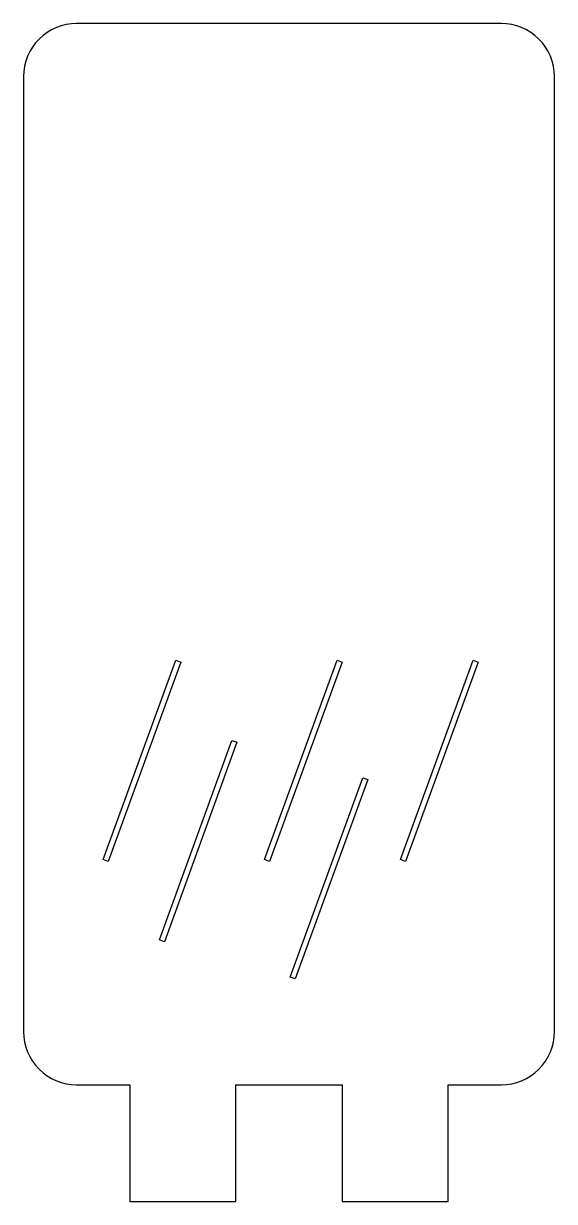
# Model space of a CAD drawing. Header units: millimetres. Extents: x 0 to 50, y -11 to 100.
import ezdxf

# ---------------------------------------------------------------- set-up
doc = ezdxf.new("R2010")
doc.units = ezdxf.units.MM

msp = doc.modelspace()

# ---------------------------------------------------------------- linework, layer by layer
msp.add_lwpolyline([(10, 0), (10, -11), (20, -11), (20, 0), (30, 0), (30, -11), (40, -11), (40, 0), (45, 0, 0.414214), (50, 5), (50, 95, 0.414214), (45, 100), (5, 100, 0.414214), (0, 95), (0, 5, 0.414214), (5, 0)], format="xyb", close=True)
for points in [[(14.34, 40), (14.81, 39.83), (7.97, 21.04), (7.5, 21.21)], [(29.54, 40), (30.01, 39.83), (23.17, 21.04), (22.7, 21.21)], [(35.97, 21.04), (35.5, 21.21), (42.34, 40), (42.81, 39.83)], [(19.63, 32.44), (20.1, 32.27), (13.26, 13.47), (12.79, 13.65)], [(25.57, 9.97), (25.1, 10.14), (31.94, 28.93), (32.41, 28.76)]]:
    msp.add_lwpolyline(points, close=True)

doc.saveas('drawing.dxf')
